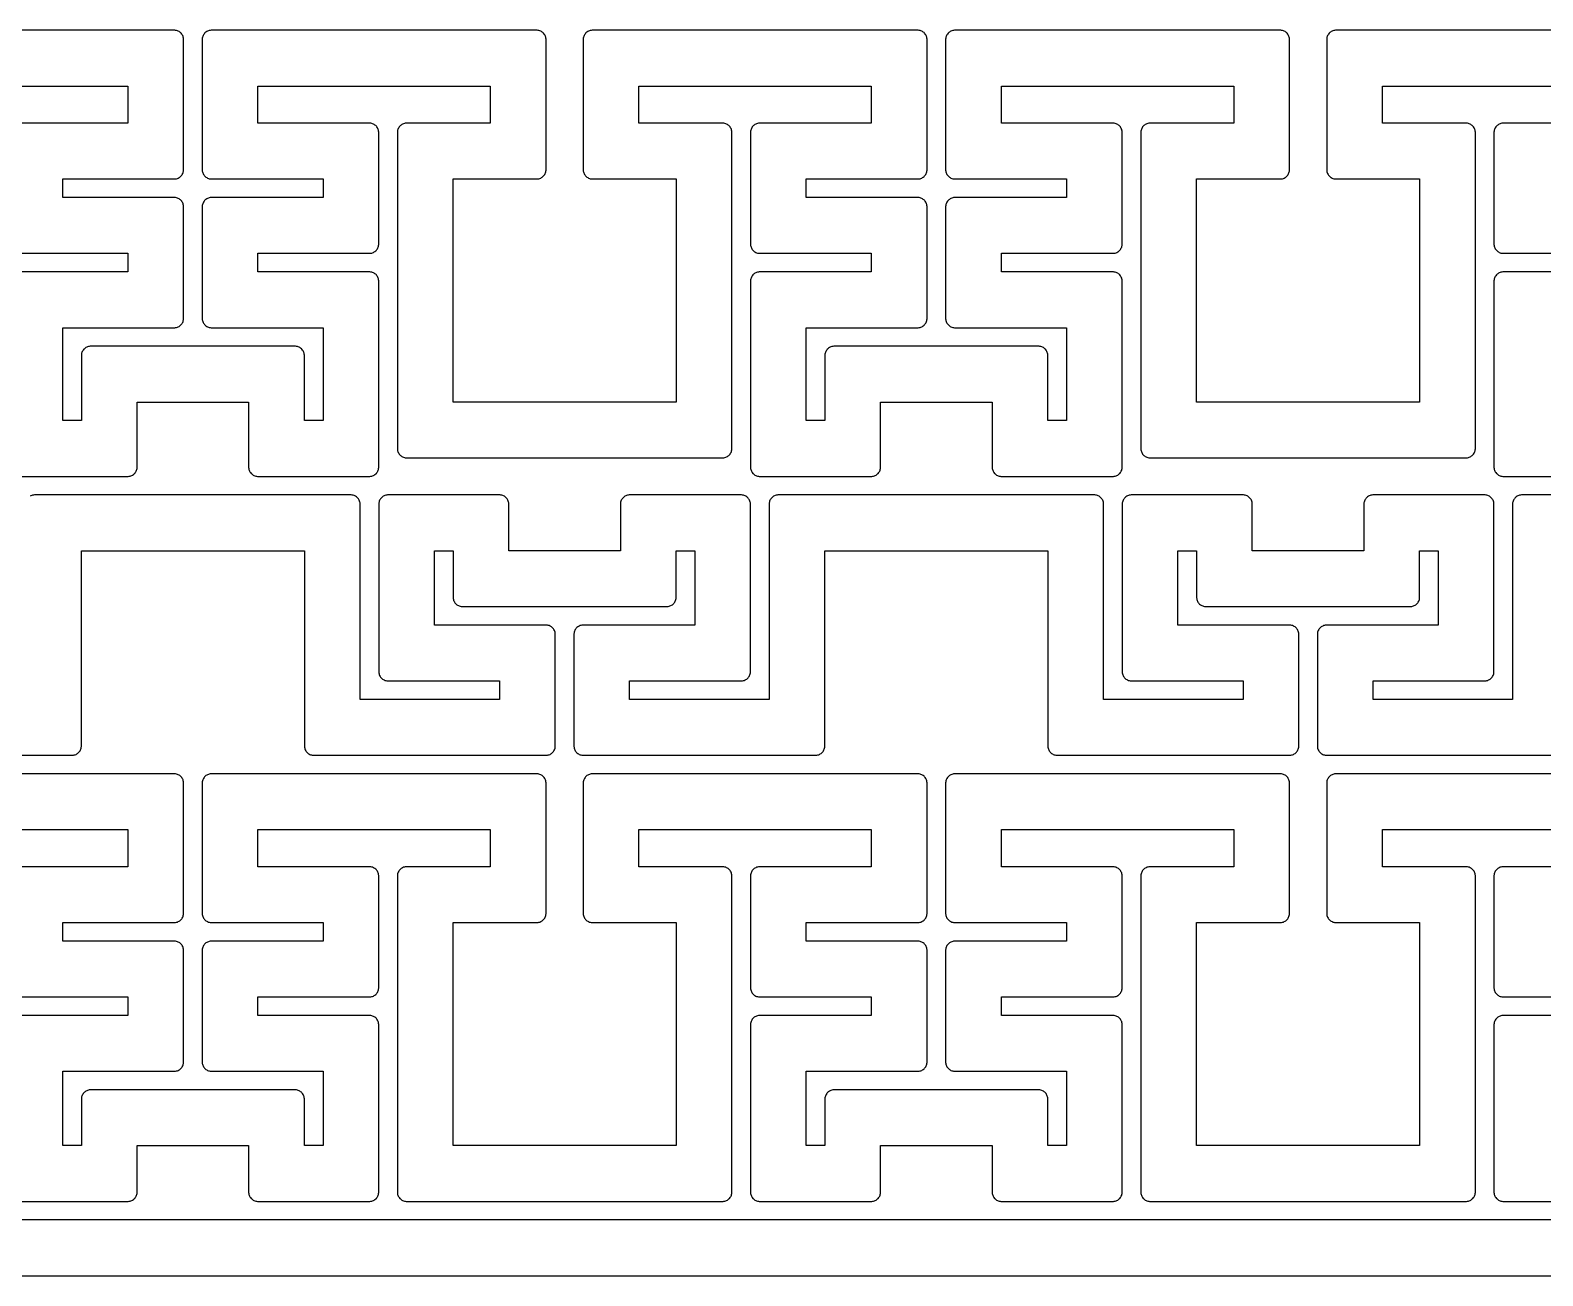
# Model space of a CAD drawing. Extents: x -162 to 163, y -63 to 63.
# Drawn here: x 0.2 to 81.6, y -63 to 4 of the extents above; entities that cross this region are included whole.
import ezdxf

# ---------------------------------------------------------------- set-up
doc = ezdxf.new("R2010")
doc.units = 0
doc.layers.add('Al', color=7, linetype='CONTINUOUS')

msp = doc.modelspace()

# ---------------------------------------------------------------- linework, layer by layer
at = {"layer": 'Al'}
for points in [[(88.024, 3.999), (70.475, 3.999), (70.426, 3.994), (70.378, 3.985), (70.331, 3.97), (70.286, 3.951), (70.242, 3.928), (70.202, 3.901), (70.164, 3.87), (70.129, 3.835), (70.098, 3.797), (70.071, 3.757), (70.048, 3.713), (70.029, 3.668), (70.014, 3.621), (70.005, 3.573), (70, 3.524), (70, -3.525), (70.005, -3.574), (70.014, -3.622), (70.029, -3.669), (70.048, -3.714), (70.071, -3.758), (70.098, -3.798), (70.129, -3.836), (70.164, -3.871), (70.202, -3.902), (70.242, -3.929), (70.286, -3.952), (70.331, -3.971), (70.378, -3.986), (70.426, -3.995), (70.475, -4), (75, -4), (75, -16.001), (62.999, -16.001), (62.999, -4), (67.524, -4), (67.573, -3.995), (67.621, -3.986), (67.668, -3.971), (67.713, -3.952), (67.757, -3.929), (67.797, -3.902), (67.835, -3.871), (67.87, -3.836), (67.901, -3.798), (67.928, -3.758), (67.951, -3.714), (67.97, -3.669), (67.985, -3.622), (67.994, -3.574), (67.999, -3.525), (67.999, 3.524), (67.994, 3.573), (67.985, 3.621), (67.97, 3.668), (67.951, 3.713), (67.928, 3.757), (67.901, 3.797), (67.87, 3.835), (67.835, 3.87), (67.797, 3.901), (67.757, 3.928), (67.713, 3.951), (67.668, 3.97), (67.621, 3.985), (67.573, 3.994), (67.524, 3.999), (49.975, 3.999), (49.926, 3.994), (49.878, 3.985), (49.831, 3.97), (49.786, 3.951), (49.742, 3.928), (49.702, 3.901), (49.664, 3.87), (49.629, 3.835), (49.598, 3.797), (49.571, 3.757), (49.548, 3.713), (49.529, 3.668), (49.514, 3.621), (49.505, 3.573), (49.5, 3.524), (49.5, -3.525), (49.505, -3.574), (49.514, -3.622), (49.529, -3.669), (49.548, -3.714), (49.571, -3.758), (49.598, -3.798), (49.629, -3.836), (49.664, -3.871), (49.702, -3.902), (49.742, -3.929), (49.786, -3.952), (49.831, -3.971), (49.878, -3.986), (49.926, -3.995), (49.975, -4), (56, -4), (56, -5.001), (49.975, -5.001), (49.926, -5.006), (49.878, -5.015), (49.831, -5.03), (49.786, -5.049), (49.742, -5.072), (49.702, -5.099), (49.664, -5.13), (49.629, -5.165), (49.598, -5.203), (49.571, -5.243), (49.548, -5.287), (49.529, -5.332), (49.514, -5.379), (49.505, -5.427), (49.5, -5.476), (49.5, -11.525), (49.505, -11.574), (49.514, -11.622), (49.529, -11.669), (49.548, -11.714), (49.571, -11.758), (49.598, -11.798), (49.629, -11.836), (49.664, -11.871), (49.702, -11.902), (49.742, -11.929), (49.786, -11.952), (49.831, -11.971), (49.878, -11.986), (49.926, -11.995), (49.975, -12), (56, -12), (56, -17.001), (54.999, -17.001), (54.999, -13.476), (54.994, -13.427), (54.985, -13.379), (54.97, -13.332), (54.951, -13.287), (54.928, -13.243), (54.901, -13.203), (54.87, -13.165), (54.835, -13.13), (54.797, -13.099), (54.757, -13.072), (54.713, -13.049), (54.668, -13.03), (54.621, -13.015), (54.573, -13.006), (54.524, -13.001), (43.475, -13.001), (43.426, -13.006), (43.378, -13.015), (43.331, -13.03), (43.286, -13.049), (43.242, -13.072), (43.202, -13.099), (43.164, -13.13), (43.129, -13.165), (43.098, -13.203), (43.071, -13.243), (43.048, -13.287), (43.029, -13.332), (43.014, -13.379), (43.005, -13.427), (43, -13.476), (43, -17.001), (41.999, -17.001), (41.999, -12), (48.024, -12), (48.073, -11.995), (48.121, -11.986), (48.168, -11.971), (48.213, -11.952), (48.257, -11.929), (48.297, -11.902), (48.335, -11.871), (48.37, -11.836), (48.401, -11.798), (48.428, -11.758), (48.451, -11.714), (48.47, -11.669), (48.485, -11.622), (48.494, -11.574), (48.499, -11.525), (48.499, -5.476), (48.494, -5.427), (48.485, -5.379), (48.47, -5.332), (48.451, -5.287), (48.428, -5.243), (48.401, -5.203), (48.37, -5.165), (48.335, -5.13), (48.297, -5.099), (48.257, -5.072), (48.213, -5.049), (48.168, -5.03), (48.121, -5.015), (48.073, -5.006), (48.024, -5.001), (41.999, -5.001), (41.999, -4), (48.024, -4), (48.073, -3.995), (48.121, -3.986), (48.168, -3.971), (48.213, -3.952), (48.257, -3.929), (48.297, -3.902), (48.335, -3.871), (48.37, -3.836), (48.401, -3.798), (48.428, -3.758), (48.451, -3.714), (48.47, -3.669), (48.485, -3.622), (48.494, -3.574), (48.499, -3.525), (48.499, 3.524), (48.494, 3.573), (48.485, 3.621), (48.47, 3.668), (48.451, 3.713), (48.428, 3.757), (48.401, 3.797), (48.37, 3.835), (48.335, 3.87), (48.297, 3.901), (48.257, 3.928), (48.213, 3.951), (48.168, 3.97), (48.121, 3.985), (48.073, 3.994), (48.024, 3.999), (30.475, 3.999), (30.426, 3.994), (30.378, 3.985), (30.331, 3.97), (30.286, 3.951), (30.242, 3.928), (30.202, 3.901), (30.164, 3.87), (30.129, 3.835), (30.098, 3.797), (30.071, 3.757), (30.048, 3.713), (30.029, 3.668), (30.014, 3.621), (30.005, 3.573), (30, 3.524), (30, -3.525), (30.005, -3.574), (30.014, -3.622), (30.029, -3.669), (30.048, -3.714), (30.071, -3.758), (30.098, -3.798), (30.129, -3.836), (30.164, -3.871), (30.202, -3.902), (30.242, -3.929), (30.286, -3.952), (30.331, -3.971), (30.378, -3.986), (30.426, -3.995), (30.475, -4), (35, -4), (35, -16.001), (22.999, -16.001), (22.999, -4), (27.524, -4), (27.573, -3.995), (27.621, -3.986), (27.668, -3.971), (27.713, -3.952), (27.757, -3.929), (27.797, -3.902), (27.835, -3.871), (27.87, -3.836), (27.901, -3.798), (27.928, -3.758), (27.951, -3.714), (27.97, -3.669), (27.985, -3.622), (27.994, -3.574), (27.999, -3.525), (27.999, 3.524), (27.994, 3.573), (27.985, 3.621), (27.97, 3.668), (27.951, 3.713), (27.928, 3.757), (27.901, 3.797), (27.87, 3.835), (27.835, 3.87), (27.797, 3.901), (27.757, 3.928), (27.713, 3.951), (27.668, 3.97), (27.621, 3.985), (27.573, 3.994), (27.524, 3.999), (9.975, 3.999), (9.926, 3.994), (9.878, 3.985), (9.831, 3.97), (9.786, 3.951), (9.742, 3.928), (9.702, 3.901), (9.664, 3.87), (9.629, 3.835), (9.598, 3.797), (9.571, 3.757), (9.548, 3.713), (9.529, 3.668), (9.514, 3.621), (9.505, 3.573), (9.5, 3.524), (9.5, -3.525), (9.505, -3.574), (9.514, -3.622), (9.529, -3.669), (9.548, -3.714), (9.571, -3.758), (9.598, -3.798), (9.629, -3.836), (9.664, -3.871), (9.702, -3.902), (9.742, -3.929), (9.786, -3.952), (9.831, -3.971), (9.878, -3.986), (9.926, -3.995), (9.975, -4), (16, -4), (16, -5.001), (9.975, -5.001), (9.926, -5.006), (9.878, -5.015), (9.831, -5.03), (9.786, -5.049), (9.742, -5.072), (9.702, -5.099), (9.664, -5.13), (9.629, -5.165), (9.598, -5.203), (9.571, -5.243), (9.548, -5.287), (9.529, -5.332), (9.514, -5.379), (9.505, -5.427), (9.5, -5.476), (9.5, -11.525), (9.505, -11.574), (9.514, -11.622), (9.529, -11.669), (9.548, -11.714), (9.571, -11.758), (9.598, -11.798), (9.629, -11.836), (9.664, -11.871), (9.702, -11.902), (9.742, -11.929), (9.786, -11.952), (9.831, -11.971), (9.878, -11.986), (9.926, -11.995), (9.975, -12), (16, -12), (16, -17.001), (14.999, -17.001), (14.999, -13.476), (14.994, -13.427), (14.985, -13.379), (14.97, -13.332), (14.951, -13.287), (14.928, -13.243), (14.901, -13.203), (14.87, -13.165), (14.835, -13.13), (14.797, -13.099), (14.757, -13.072), (14.713, -13.049), (14.668, -13.03), (14.621, -13.015), (14.573, -13.006), (14.524, -13.001), (3.475, -13.001), (3.426, -13.006), (3.378, -13.015), (3.331, -13.03), (3.286, -13.049), (3.242, -13.072), (3.202, -13.099), (3.164, -13.13), (3.129, -13.165), (3.098, -13.203), (3.071, -13.243), (3.048, -13.287), (3.029, -13.332), (3.014, -13.379), (3.005, -13.427), (3, -13.476), (3, -17.001), (1.999, -17.001), (1.999, -12), (8.024, -12), (8.073, -11.995), (8.121, -11.986), (8.168, -11.971), (8.213, -11.952), (8.257, -11.929), (8.297, -11.902), (8.335, -11.871), (8.37, -11.836), (8.401, -11.798), (8.428, -11.758), (8.451, -11.714), (8.47, -11.669), (8.485, -11.622), (8.494, -11.574), (8.499, -11.525), (8.499, -5.476), (8.494, -5.427), (8.485, -5.379), (8.47, -5.332), (8.451, -5.287), (8.428, -5.243), (8.401, -5.203), (8.37, -5.165), (8.335, -5.13), (8.297, -5.099), (8.257, -5.072), (8.213, -5.049), (8.168, -5.03), (8.121, -5.015), (8.073, -5.006), (8.024, -5.001), (1.999, -5.001), (1.999, -4), (8.024, -4), (8.073, -3.995), (8.121, -3.986), (8.168, -3.971), (8.213, -3.952), (8.257, -3.929), (8.297, -3.902), (8.335, -3.871), (8.37, -3.836), (8.401, -3.798), (8.428, -3.758), (8.451, -3.714), (8.47, -3.669), (8.485, -3.622), (8.494, -3.574), (8.499, -3.525), (8.499, 3.524), (8.494, 3.573), (8.485, 3.621), (8.47, 3.668), (8.451, 3.713), (8.428, 3.757), (8.401, 3.797), (8.37, 3.835), (8.335, 3.87), (8.297, 3.901), (8.257, 3.928), (8.213, 3.951), (8.168, 3.97), (8.121, 3.985), (8.073, 3.994), (8.024, 3.999), (-9.525, 3.999)], [(-7.001, 1), (5.5, 1), (5.5, -1.001), (-0.525, -1.001)], [(-0.525, -20), (5.524, -20), (5.573, -19.995), (5.621, -19.986), (5.668, -19.971), (5.713, -19.952), (5.757, -19.929), (5.797, -19.902), (5.835, -19.871), (5.87, -19.836), (5.901, -19.798), (5.928, -19.758), (5.951, -19.714), (5.97, -19.669), (5.985, -19.622), (5.994, -19.574), (5.999, -19.525), (5.999, -16), (12, -16), (12, -19.525), (12.005, -19.574), (12.014, -19.622), (12.029, -19.669), (12.048, -19.714), (12.071, -19.758), (12.098, -19.798), (12.129, -19.836), (12.164, -19.871), (12.202, -19.902), (12.242, -19.929), (12.286, -19.952), (12.331, -19.971), (12.378, -19.986), (12.426, -19.995), (12.475, -20), (18.524, -20), (18.573, -19.995), (18.621, -19.986), (18.668, -19.971), (18.713, -19.952), (18.757, -19.929), (18.797, -19.902), (18.835, -19.871), (18.87, -19.836), (18.901, -19.798), (18.928, -19.758), (18.951, -19.714), (18.97, -19.669), (18.985, -19.622), (18.994, -19.574), (18.999, -19.525), (18.999, -9.476), (18.994, -9.427), (18.985, -9.379), (18.97, -9.332), (18.951, -9.287), (18.928, -9.243), (18.901, -9.203), (18.87, -9.165), (18.835, -9.13), (18.797, -9.099), (18.757, -9.072), (18.713, -9.049), (18.668, -9.03), (18.621, -9.015), (18.573, -9.006), (18.524, -9.001), (12.499, -9.001), (12.499, -8), (18.524, -8), (18.573, -7.995), (18.621, -7.986), (18.668, -7.971), (18.713, -7.952), (18.757, -7.929), (18.797, -7.902), (18.835, -7.871), (18.87, -7.836), (18.901, -7.798), (18.928, -7.758), (18.951, -7.714), (18.97, -7.669), (18.985, -7.622), (18.994, -7.574), (18.999, -7.525), (18.999, -1.476), (18.994, -1.427), (18.985, -1.379), (18.97, -1.332), (18.951, -1.287), (18.928, -1.243), (18.901, -1.203), (18.87, -1.165), (18.835, -1.13), (18.797, -1.099), (18.757, -1.072), (18.713, -1.049), (18.668, -1.03), (18.621, -1.015), (18.573, -1.006), (18.524, -1.001), (12.499, -1.001), (12.499, 1), (25, 1), (25, -1.001), (20.475, -1.001), (20.426, -1.006), (20.378, -1.015), (20.331, -1.03), (20.286, -1.049), (20.242, -1.072), (20.202, -1.099), (20.164, -1.13), (20.129, -1.165), (20.098, -1.203), (20.071, -1.243), (20.048, -1.287), (20.029, -1.332), (20.014, -1.379), (20.005, -1.427), (20, -1.476), (20, -18.525), (20.005, -18.574), (20.014, -18.622), (20.029, -18.669), (20.048, -18.714), (20.071, -18.758), (20.098, -18.798), (20.129, -18.836), (20.164, -18.871), (20.202, -18.902), (20.242, -18.929), (20.286, -18.952), (20.331, -18.971), (20.378, -18.986), (20.426, -18.995), (20.475, -19), (37.524, -19), (37.573, -18.995), (37.621, -18.986), (37.668, -18.971), (37.713, -18.952), (37.757, -18.929), (37.797, -18.902), (37.835, -18.871), (37.87, -18.836), (37.901, -18.798), (37.928, -18.758), (37.951, -18.714), (37.97, -18.669), (37.985, -18.622), (37.994, -18.574), (37.999, -18.525), (37.999, -1.476), (37.994, -1.427), (37.985, -1.379), (37.97, -1.332), (37.951, -1.287), (37.928, -1.243), (37.901, -1.203), (37.87, -1.165), (37.835, -1.13), (37.797, -1.099), (37.757, -1.072), (37.713, -1.049), (37.668, -1.03), (37.621, -1.015), (37.573, -1.006), (37.524, -1.001), (32.999, -1.001), (32.999, 1), (45.5, 1), (45.5, -1.001), (39.475, -1.001), (39.426, -1.006), (39.378, -1.015), (39.331, -1.03), (39.286, -1.049), (39.242, -1.072), (39.202, -1.099), (39.164, -1.13), (39.129, -1.165), (39.098, -1.203), (39.071, -1.243), (39.048, -1.287), (39.029, -1.332), (39.014, -1.379), (39.005, -1.427), (39, -1.476), (39, -7.525), (39.005, -7.574), (39.014, -7.622), (39.029, -7.669), (39.048, -7.714), (39.071, -7.758), (39.098, -7.798), (39.129, -7.836), (39.164, -7.871), (39.202, -7.902), (39.242, -7.929), (39.286, -7.952), (39.331, -7.971), (39.378, -7.986), (39.426, -7.995), (39.475, -8), (45.5, -8), (45.5, -9.001), (39.475, -9.001), (39.426, -9.006), (39.378, -9.015), (39.331, -9.03), (39.286, -9.049), (39.242, -9.072), (39.202, -9.099), (39.164, -9.13), (39.129, -9.165), (39.098, -9.203), (39.071, -9.243), (39.048, -9.287), (39.029, -9.332), (39.014, -9.379), (39.005, -9.427), (39, -9.476), (39, -19.525), (39.005, -19.574), (39.014, -19.622), (39.029, -19.669), (39.048, -19.714), (39.071, -19.758), (39.098, -19.798), (39.129, -19.836), (39.164, -19.871), (39.202, -19.902), (39.242, -19.929), (39.286, -19.952), (39.331, -19.971), (39.378, -19.986), (39.426, -19.995), (39.475, -20), (45.524, -20), (45.573, -19.995), (45.621, -19.986), (45.668, -19.971), (45.713, -19.952), (45.757, -19.929), (45.797, -19.902), (45.835, -19.871), (45.87, -19.836), (45.901, -19.798), (45.928, -19.758), (45.951, -19.714), (45.97, -19.669), (45.985, -19.622), (45.994, -19.574), (45.999, -19.525), (45.999, -16), (52, -16), (52, -19.525), (52.005, -19.574), (52.014, -19.622), (52.029, -19.669), (52.048, -19.714), (52.071, -19.758), (52.098, -19.798), (52.129, -19.836), (52.164, -19.871), (52.202, -19.902), (52.242, -19.929), (52.286, -19.952), (52.331, -19.971), (52.378, -19.986), (52.426, -19.995), (52.475, -20), (58.524, -20), (58.573, -19.995), (58.621, -19.986), (58.668, -19.971), (58.713, -19.952), (58.757, -19.929), (58.797, -19.902), (58.835, -19.871), (58.87, -19.836), (58.901, -19.798), (58.928, -19.758), (58.951, -19.714), (58.97, -19.669), (58.985, -19.622), (58.994, -19.574), (58.999, -19.525), (58.999, -9.476), (58.994, -9.427), (58.985, -9.379), (58.97, -9.332), (58.951, -9.287), (58.928, -9.243), (58.901, -9.203), (58.87, -9.165), (58.835, -9.13), (58.797, -9.099), (58.757, -9.072), (58.713, -9.049), (58.668, -9.03), (58.621, -9.015), (58.573, -9.006), (58.524, -9.001), (52.499, -9.001), (52.499, -8), (58.524, -8), (58.573, -7.995), (58.621, -7.986), (58.668, -7.971), (58.713, -7.952), (58.757, -7.929), (58.797, -7.902), (58.835, -7.871), (58.87, -7.836), (58.901, -7.798), (58.928, -7.758), (58.951, -7.714), (58.97, -7.669), (58.985, -7.622), (58.994, -7.574), (58.999, -7.525), (58.999, -1.476), (58.994, -1.427), (58.985, -1.379), (58.97, -1.332), (58.951, -1.287), (58.928, -1.243), (58.901, -1.203), (58.87, -1.165), (58.835, -1.13), (58.797, -1.099), (58.757, -1.072), (58.713, -1.049), (58.668, -1.03), (58.621, -1.015), (58.573, -1.006), (58.524, -1.001), (52.499, -1.001), (52.499, 1), (65, 1), (65, -1.001), (60.475, -1.001), (60.426, -1.006), (60.378, -1.015), (60.331, -1.03), (60.286, -1.049), (60.242, -1.072), (60.202, -1.099), (60.164, -1.13), (60.129, -1.165), (60.098, -1.203), (60.071, -1.243), (60.048, -1.287), (60.029, -1.332), (60.014, -1.379), (60.005, -1.427), (60, -1.476), (60, -18.525), (60.005, -18.574), (60.014, -18.622), (60.029, -18.669), (60.048, -18.714), (60.071, -18.758), (60.098, -18.798), (60.129, -18.836), (60.164, -18.871), (60.202, -18.902), (60.242, -18.929), (60.286, -18.952), (60.331, -18.971), (60.378, -18.986), (60.426, -18.995), (60.475, -19), (77.524, -19), (77.573, -18.995), (77.621, -18.986), (77.668, -18.971), (77.713, -18.952), (77.757, -18.929), (77.797, -18.902), (77.835, -18.871), (77.87, -18.836), (77.901, -18.798), (77.928, -18.758), (77.951, -18.714), (77.97, -18.669), (77.985, -18.622), (77.994, -18.574), (77.999, -18.525), (77.999, -1.476), (77.994, -1.427), (77.985, -1.379), (77.97, -1.332), (77.951, -1.287), (77.928, -1.243), (77.901, -1.203), (77.87, -1.165), (77.835, -1.13), (77.797, -1.099), (77.757, -1.072), (77.713, -1.049), (77.668, -1.03), (77.621, -1.015), (77.573, -1.006), (77.524, -1.001), (72.999, -1.001), (72.999, 1), (85.5, 1)], [(85.5, -1.001), (79.475, -1.001), (79.426, -1.006), (79.378, -1.015), (79.331, -1.03), (79.286, -1.049), (79.242, -1.072), (79.202, -1.099), (79.164, -1.13), (79.129, -1.165), (79.098, -1.203), (79.071, -1.243), (79.048, -1.287), (79.029, -1.332), (79.014, -1.379), (79.005, -1.427), (79, -1.476), (79, -7.525), (79.005, -7.574), (79.014, -7.622), (79.029, -7.669), (79.048, -7.714), (79.071, -7.758), (79.098, -7.798), (79.129, -7.836), (79.164, -7.871), (79.202, -7.902), (79.242, -7.929), (79.286, -7.952), (79.331, -7.971), (79.378, -7.986), (79.426, -7.995), (79.475, -8), (85.5, -8)], [(-0.525, -8), (5.5, -8), (5.5, -9.001), (-0.525, -9.001)], [(85.5, -9.001), (79.475, -9.001), (79.426, -9.006), (79.378, -9.015), (79.331, -9.03), (79.286, -9.049), (79.242, -9.072), (79.202, -9.099), (79.164, -9.13), (79.129, -9.165), (79.098, -9.203), (79.071, -9.243), (79.048, -9.287), (79.029, -9.332), (79.014, -9.379), (79.005, -9.427), (79, -9.476), (79, -19.525), (79.005, -19.574), (79.014, -19.622), (79.029, -19.669), (79.048, -19.714), (79.071, -19.758), (79.098, -19.798), (79.129, -19.836), (79.164, -19.871), (79.202, -19.902), (79.242, -19.929), (79.286, -19.952), (79.331, -19.971), (79.378, -19.986), (79.426, -19.995), (79.475, -20), (85.524, -20)], [(97.524, -21.001), (80.475, -21.001), (80.426, -21.006), (80.378, -21.015), (80.331, -21.03), (80.286, -21.049), (80.242, -21.072), (80.202, -21.099), (80.164, -21.13), (80.129, -21.165), (80.098, -21.203), (80.071, -21.243), (80.048, -21.287), (80.029, -21.332), (80.014, -21.379), (80.005, -21.427), (80, -21.476), (80, -32.001), (72.499, -32.001), (72.499, -31), (78.524, -31), (78.573, -30.995), (78.621, -30.986), (78.668, -30.971), (78.713, -30.952), (78.757, -30.929), (78.797, -30.902), (78.835, -30.871), (78.87, -30.836), (78.901, -30.798), (78.928, -30.758), (78.951, -30.714), (78.97, -30.669), (78.985, -30.622), (78.994, -30.574), (78.999, -30.525), (78.999, -21.476), (78.994, -21.427), (78.985, -21.379), (78.97, -21.332), (78.951, -21.287), (78.928, -21.243), (78.901, -21.203), (78.87, -21.165), (78.835, -21.13), (78.797, -21.099), (78.757, -21.072), (78.713, -21.049), (78.668, -21.03), (78.621, -21.015), (78.573, -21.006), (78.524, -21.001), (72.475, -21.001), (72.426, -21.006), (72.378, -21.015), (72.331, -21.03), (72.286, -21.049), (72.242, -21.072), (72.202, -21.099), (72.164, -21.13), (72.129, -21.165), (72.098, -21.203), (72.071, -21.243), (72.048, -21.287), (72.029, -21.332), (72.014, -21.379), (72.005, -21.427), (72, -21.476), (72, -24.001), (65.999, -24.001), (65.999, -21.476), (65.994, -21.427), (65.985, -21.379), (65.97, -21.332), (65.951, -21.287), (65.928, -21.243), (65.901, -21.203), (65.87, -21.165), (65.835, -21.13), (65.797, -21.099), (65.757, -21.072), (65.713, -21.049), (65.668, -21.03), (65.621, -21.015), (65.573, -21.006), (65.524, -21.001), (59.475, -21.001), (59.426, -21.006), (59.378, -21.015), (59.331, -21.03), (59.286, -21.049), (59.242, -21.072), (59.202, -21.099), (59.164, -21.13), (59.129, -21.165), (59.098, -21.203), (59.071, -21.243), (59.048, -21.287), (59.029, -21.332), (59.014, -21.379), (59.005, -21.427), (59, -21.476), (59, -30.525), (59.005, -30.574), (59.014, -30.622), (59.029, -30.669), (59.048, -30.714), (59.071, -30.758), (59.098, -30.798), (59.129, -30.836), (59.164, -30.871), (59.202, -30.902), (59.242, -30.929), (59.286, -30.952), (59.331, -30.971), (59.378, -30.986), (59.426, -30.995), (59.475, -31), (65.5, -31), (65.5, -32.001), (57.999, -32.001), (57.999, -21.476), (57.994, -21.427), (57.985, -21.379), (57.97, -21.332), (57.951, -21.287), (57.928, -21.243), (57.901, -21.203), (57.87, -21.165), (57.835, -21.13), (57.797, -21.099), (57.757, -21.072), (57.713, -21.049), (57.668, -21.03), (57.621, -21.015), (57.573, -21.006), (57.524, -21.001), (40.475, -21.001), (40.426, -21.006), (40.378, -21.015), (40.331, -21.03), (40.286, -21.049), (40.242, -21.072), (40.202, -21.099), (40.164, -21.13), (40.129, -21.165), (40.098, -21.203), (40.071, -21.243), (40.048, -21.287), (40.029, -21.332), (40.014, -21.379), (40.005, -21.427), (40, -21.476), (40, -32.001), (32.499, -32.001), (32.499, -31), (38.524, -31), (38.573, -30.995), (38.621, -30.986), (38.668, -30.971), (38.713, -30.952), (38.757, -30.929), (38.797, -30.902), (38.835, -30.871), (38.87, -30.836), (38.901, -30.798), (38.928, -30.758), (38.951, -30.714), (38.97, -30.669), (38.985, -30.622), (38.994, -30.574), (38.999, -30.525), (38.999, -21.476), (38.994, -21.427), (38.985, -21.379), (38.97, -21.332), (38.951, -21.287), (38.928, -21.243), (38.901, -21.203), (38.87, -21.165), (38.835, -21.13), (38.797, -21.099), (38.757, -21.072), (38.713, -21.049), (38.668, -21.03), (38.621, -21.015), (38.573, -21.006), (38.524, -21.001), (32.475, -21.001), (32.426, -21.006), (32.378, -21.015), (32.331, -21.03), (32.286, -21.049), (32.242, -21.072), (32.202, -21.099), (32.164, -21.13), (32.129, -21.165), (32.098, -21.203), (32.071, -21.243), (32.048, -21.287), (32.029, -21.332), (32.014, -21.379), (32.005, -21.427), (32, -21.476), (32, -24.001), (25.999, -24.001), (25.999, -21.476), (25.994, -21.427), (25.985, -21.379), (25.97, -21.332), (25.951, -21.287), (25.928, -21.243), (25.901, -21.203), (25.87, -21.165), (25.835, -21.13), (25.797, -21.099), (25.757, -21.072), (25.713, -21.049), (25.668, -21.03), (25.621, -21.015), (25.573, -21.006), (25.524, -21.001), (19.475, -21.001), (19.426, -21.006), (19.378, -21.015), (19.331, -21.03), (19.286, -21.049), (19.242, -21.072), (19.202, -21.099), (19.164, -21.13), (19.129, -21.165), (19.098, -21.203), (19.071, -21.243), (19.048, -21.287), (19.029, -21.332), (19.014, -21.379), (19.005, -21.427), (19, -21.476), (19, -30.525), (19.005, -30.574), (19.014, -30.622), (19.029, -30.669), (19.048, -30.714), (19.071, -30.758), (19.098, -30.798), (19.129, -30.836), (19.164, -30.871), (19.202, -30.902), (19.242, -30.929), (19.286, -30.952), (19.331, -30.971), (19.378, -30.986), (19.426, -30.995), (19.475, -31), (25.5, -31), (25.5, -32.001), (17.999, -32.001), (17.999, -21.476), (17.994, -21.427), (17.985, -21.379), (17.97, -21.332), (17.951, -21.287), (17.928, -21.243), (17.901, -21.203), (17.87, -21.165), (17.835, -21.13), (17.797, -21.099), (17.757, -21.072), (17.713, -21.049), (17.668, -21.03), (17.621, -21.015), (17.573, -21.006), (17.524, -21.001), (0.475, -21.001), (0.426, -21.006), (0.378, -21.015), (0.331, -21.03), (0.286, -21.049), (0.242, -21.072)], [(-10.025, -35), (2.524, -35), (2.573, -34.995), (2.621, -34.986), (2.668, -34.971), (2.713, -34.952), (2.757, -34.929), (2.797, -34.902), (2.835, -34.871), (2.87, -34.836), (2.901, -34.798), (2.928, -34.758), (2.951, -34.714), (2.97, -34.669), (2.985, -34.622), (2.994, -34.574), (2.999, -34.525), (2.999, -24), (15, -24), (15, -34.525), (15.005, -34.574), (15.014, -34.622), (15.029, -34.669), (15.048, -34.714), (15.071, -34.758), (15.098, -34.798), (15.129, -34.836), (15.164, -34.871), (15.202, -34.902), (15.242, -34.929), (15.286, -34.952), (15.331, -34.971), (15.378, -34.986), (15.426, -34.995), (15.475, -35), (28.024, -35), (28.073, -34.995), (28.121, -34.986), (28.168, -34.971), (28.213, -34.952), (28.257, -34.929), (28.297, -34.902), (28.335, -34.871), (28.37, -34.836), (28.401, -34.798), (28.428, -34.758), (28.451, -34.714), (28.47, -34.669), (28.485, -34.622), (28.494, -34.574), (28.499, -34.525), (28.499, -28.476), (28.494, -28.427), (28.485, -28.379), (28.47, -28.332), (28.451, -28.287), (28.428, -28.243), (28.401, -28.203), (28.37, -28.165), (28.335, -28.13), (28.297, -28.099), (28.257, -28.072), (28.213, -28.049), (28.168, -28.03), (28.121, -28.015), (28.073, -28.006), (28.024, -28.001), (21.999, -28.001), (21.999, -24), (23, -24), (23, -26.525), (23.005, -26.574), (23.014, -26.622), (23.029, -26.669), (23.048, -26.714), (23.071, -26.758), (23.098, -26.798), (23.129, -26.836), (23.164, -26.871), (23.202, -26.902), (23.242, -26.929), (23.286, -26.952), (23.331, -26.971), (23.378, -26.986), (23.426, -26.995), (23.475, -27), (34.524, -27), (34.573, -26.995), (34.621, -26.986), (34.668, -26.971), (34.713, -26.952), (34.757, -26.929), (34.797, -26.902), (34.835, -26.871), (34.87, -26.836), (34.901, -26.798), (34.928, -26.758), (34.951, -26.714), (34.97, -26.669), (34.985, -26.622), (34.994, -26.574), (34.999, -26.525), (34.999, -24), (36, -24), (36, -28.001), (29.975, -28.001), (29.926, -28.006), (29.878, -28.015), (29.831, -28.03), (29.786, -28.049), (29.742, -28.072), (29.702, -28.099), (29.664, -28.13), (29.629, -28.165), (29.598, -28.203), (29.571, -28.243), (29.548, -28.287), (29.529, -28.332), (29.514, -28.379), (29.505, -28.427), (29.5, -28.476), (29.5, -34.525), (29.505, -34.574), (29.514, -34.622), (29.529, -34.669), (29.548, -34.714), (29.571, -34.758), (29.598, -34.798), (29.629, -34.836), (29.664, -34.871), (29.702, -34.902), (29.742, -34.929), (29.786, -34.952), (29.831, -34.971), (29.878, -34.986), (29.926, -34.995), (29.975, -35), (42.524, -35), (42.573, -34.995), (42.621, -34.986), (42.668, -34.971), (42.713, -34.952), (42.757, -34.929), (42.797, -34.902), (42.835, -34.871), (42.87, -34.836), (42.901, -34.798), (42.928, -34.758), (42.951, -34.714), (42.97, -34.669), (42.985, -34.622), (42.994, -34.574), (42.999, -34.525), (42.999, -24), (55, -24), (55, -34.525), (55.005, -34.574), (55.014, -34.622), (55.029, -34.669), (55.048, -34.714), (55.071, -34.758), (55.098, -34.798), (55.129, -34.836), (55.164, -34.871), (55.202, -34.902), (55.242, -34.929), (55.286, -34.952), (55.331, -34.971), (55.378, -34.986), (55.426, -34.995), (55.475, -35), (68.024, -35), (68.073, -34.995), (68.121, -34.986), (68.168, -34.971), (68.213, -34.952), (68.257, -34.929), (68.297, -34.902), (68.335, -34.871), (68.37, -34.836), (68.401, -34.798), (68.428, -34.758), (68.451, -34.714), (68.47, -34.669), (68.485, -34.622), (68.494, -34.574), (68.499, -34.525), (68.499, -28.476), (68.494, -28.427), (68.485, -28.379), (68.47, -28.332), (68.451, -28.287), (68.428, -28.243), (68.401, -28.203), (68.37, -28.165), (68.335, -28.13), (68.297, -28.099), (68.257, -28.072), (68.213, -28.049), (68.168, -28.03), (68.121, -28.015), (68.073, -28.006), (68.024, -28.001), (61.999, -28.001), (61.999, -24), (63, -24), (63, -26.525), (63.005, -26.574), (63.014, -26.622), (63.029, -26.669), (63.048, -26.714), (63.071, -26.758), (63.098, -26.798), (63.129, -26.836), (63.164, -26.871), (63.202, -26.902), (63.242, -26.929), (63.286, -26.952), (63.331, -26.971), (63.378, -26.986), (63.426, -26.995), (63.475, -27), (74.524, -27), (74.573, -26.995), (74.621, -26.986), (74.668, -26.971), (74.713, -26.952), (74.757, -26.929), (74.797, -26.902), (74.835, -26.871), (74.87, -26.836), (74.901, -26.798), (74.928, -26.758), (74.951, -26.714), (74.97, -26.669), (74.985, -26.622), (74.994, -26.574), (74.999, -26.525), (74.999, -24), (76, -24), (76, -28.001), (69.975, -28.001), (69.926, -28.006), (69.878, -28.015), (69.831, -28.03), (69.786, -28.049), (69.742, -28.072), (69.702, -28.099), (69.664, -28.13), (69.629, -28.165), (69.598, -28.203), (69.571, -28.243), (69.548, -28.287), (69.529, -28.332), (69.514, -28.379), (69.505, -28.427), (69.5, -28.476), (69.5, -34.525), (69.505, -34.574), (69.514, -34.622), (69.529, -34.669), (69.548, -34.714), (69.571, -34.758), (69.598, -34.798), (69.629, -34.836), (69.664, -34.871), (69.702, -34.902), (69.742, -34.929), (69.786, -34.952), (69.831, -34.971), (69.878, -34.986), (69.926, -34.995), (69.975, -35), (82.524, -35)], [(88.024, -36.001), (70.475, -36.001), (70.426, -36.006), (70.378, -36.015), (70.331, -36.03), (70.286, -36.049), (70.242, -36.072), (70.202, -36.099), (70.164, -36.13), (70.129, -36.165), (70.098, -36.203), (70.071, -36.243), (70.048, -36.287), (70.029, -36.332), (70.014, -36.379), (70.005, -36.427), (70, -36.476), (70, -43.525), (70.005, -43.574), (70.014, -43.622), (70.029, -43.669), (70.048, -43.714), (70.071, -43.758), (70.098, -43.798), (70.129, -43.836), (70.164, -43.871), (70.202, -43.902), (70.242, -43.929), (70.286, -43.952), (70.331, -43.971), (70.378, -43.986), (70.426, -43.995), (70.475, -44), (75, -44), (75, -56.001), (62.999, -56.001), (62.999, -44), (67.524, -44), (67.573, -43.995), (67.621, -43.986), (67.668, -43.971), (67.713, -43.952), (67.757, -43.929), (67.797, -43.902), (67.835, -43.871), (67.87, -43.836), (67.901, -43.798), (67.928, -43.758), (67.951, -43.714), (67.97, -43.669), (67.985, -43.622), (67.994, -43.574), (67.999, -43.525), (67.999, -36.476), (67.994, -36.427), (67.985, -36.379), (67.97, -36.332), (67.951, -36.287), (67.928, -36.243), (67.901, -36.203), (67.87, -36.165), (67.835, -36.13), (67.797, -36.099), (67.757, -36.072), (67.713, -36.049), (67.668, -36.03), (67.621, -36.015), (67.573, -36.006), (67.524, -36.001), (49.975, -36.001), (49.926, -36.006), (49.878, -36.015), (49.831, -36.03), (49.786, -36.049), (49.742, -36.072), (49.702, -36.099), (49.664, -36.13), (49.629, -36.165), (49.598, -36.203), (49.571, -36.243), (49.548, -36.287), (49.529, -36.332), (49.514, -36.379), (49.505, -36.427), (49.5, -36.476), (49.5, -43.525), (49.505, -43.574), (49.514, -43.622), (49.529, -43.669), (49.548, -43.714), (49.571, -43.758), (49.598, -43.798), (49.629, -43.836), (49.664, -43.871), (49.702, -43.902), (49.742, -43.929), (49.786, -43.952), (49.831, -43.971), (49.878, -43.986), (49.926, -43.995), (49.975, -44), (56, -44), (56, -45.001), (49.975, -45.001), (49.926, -45.006), (49.878, -45.015), (49.831, -45.03), (49.786, -45.049), (49.742, -45.072), (49.702, -45.099), (49.664, -45.13), (49.629, -45.165), (49.598, -45.203), (49.571, -45.243), (49.548, -45.287), (49.529, -45.332), (49.514, -45.379), (49.505, -45.427), (49.5, -45.476), (49.5, -51.525), (49.505, -51.574), (49.514, -51.622), (49.529, -51.669), (49.548, -51.714), (49.571, -51.758), (49.598, -51.798), (49.629, -51.836), (49.664, -51.871), (49.702, -51.902), (49.742, -51.929), (49.786, -51.952), (49.831, -51.971), (49.878, -51.986), (49.926, -51.995), (49.975, -52), (56, -52), (56, -56.001), (54.999, -56.001), (54.999, -53.476), (54.994, -53.427), (54.985, -53.379), (54.97, -53.332), (54.951, -53.287), (54.928, -53.243), (54.901, -53.203), (54.87, -53.165), (54.835, -53.13), (54.797, -53.099), (54.757, -53.072), (54.713, -53.049), (54.668, -53.03), (54.621, -53.015), (54.573, -53.006), (54.524, -53.001), (43.475, -53.001), (43.426, -53.006), (43.378, -53.015), (43.331, -53.03), (43.286, -53.049), (43.242, -53.072), (43.202, -53.099), (43.164, -53.13), (43.129, -53.165), (43.098, -53.203), (43.071, -53.243), (43.048, -53.287), (43.029, -53.332), (43.014, -53.379), (43.005, -53.427), (43, -53.476), (43, -56.001), (41.999, -56.001), (41.999, -52), (48.024, -52), (48.073, -51.995), (48.121, -51.986), (48.168, -51.971), (48.213, -51.952), (48.257, -51.929), (48.297, -51.902), (48.335, -51.871), (48.37, -51.836), (48.401, -51.798), (48.428, -51.758), (48.451, -51.714), (48.47, -51.669), (48.485, -51.622), (48.494, -51.574), (48.499, -51.525), (48.499, -45.476), (48.494, -45.427), (48.485, -45.379), (48.47, -45.332), (48.451, -45.287), (48.428, -45.243), (48.401, -45.203), (48.37, -45.165), (48.335, -45.13), (48.297, -45.099), (48.257, -45.072), (48.213, -45.049), (48.168, -45.03), (48.121, -45.015), (48.073, -45.006), (48.024, -45.001), (41.999, -45.001), (41.999, -44), (48.024, -44), (48.073, -43.995), (48.121, -43.986), (48.168, -43.971), (48.213, -43.952), (48.257, -43.929), (48.297, -43.902), (48.335, -43.871), (48.37, -43.836), (48.401, -43.798), (48.428, -43.758), (48.451, -43.714), (48.47, -43.669), (48.485, -43.622), (48.494, -43.574), (48.499, -43.525), (48.499, -36.476), (48.494, -36.427), (48.485, -36.379), (48.47, -36.332), (48.451, -36.287), (48.428, -36.243), (48.401, -36.203), (48.37, -36.165), (48.335, -36.13), (48.297, -36.099), (48.257, -36.072), (48.213, -36.049), (48.168, -36.03), (48.121, -36.015), (48.073, -36.006), (48.024, -36.001), (30.475, -36.001), (30.426, -36.006), (30.378, -36.015), (30.331, -36.03), (30.286, -36.049), (30.242, -36.072), (30.202, -36.099), (30.164, -36.13), (30.129, -36.165), (30.098, -36.203), (30.071, -36.243), (30.048, -36.287), (30.029, -36.332), (30.014, -36.379), (30.005, -36.427), (30, -36.476), (30, -43.525), (30.005, -43.574), (30.014, -43.622), (30.029, -43.669), (30.048, -43.714), (30.071, -43.758), (30.098, -43.798), (30.129, -43.836), (30.164, -43.871), (30.202, -43.902), (30.242, -43.929), (30.286, -43.952), (30.331, -43.971), (30.378, -43.986), (30.426, -43.995), (30.475, -44), (35, -44), (35, -56.001), (22.999, -56.001), (22.999, -44), (27.524, -44), (27.573, -43.995), (27.621, -43.986), (27.668, -43.971), (27.713, -43.952), (27.757, -43.929), (27.797, -43.902), (27.835, -43.871), (27.87, -43.836), (27.901, -43.798), (27.928, -43.758), (27.951, -43.714), (27.97, -43.669), (27.985, -43.622), (27.994, -43.574), (27.999, -43.525), (27.999, -36.476), (27.994, -36.427), (27.985, -36.379), (27.97, -36.332), (27.951, -36.287), (27.928, -36.243), (27.901, -36.203), (27.87, -36.165), (27.835, -36.13), (27.797, -36.099), (27.757, -36.072), (27.713, -36.049), (27.668, -36.03), (27.621, -36.015), (27.573, -36.006), (27.524, -36.001), (9.975, -36.001), (9.926, -36.006), (9.878, -36.015), (9.831, -36.03), (9.786, -36.049), (9.742, -36.072), (9.702, -36.099), (9.664, -36.13), (9.629, -36.165), (9.598, -36.203), (9.571, -36.243), (9.548, -36.287), (9.529, -36.332), (9.514, -36.379), (9.505, -36.427), (9.5, -36.476), (9.5, -43.525), (9.505, -43.574), (9.514, -43.622), (9.529, -43.669), (9.548, -43.714), (9.571, -43.758), (9.598, -43.798), (9.629, -43.836), (9.664, -43.871), (9.702, -43.902), (9.742, -43.929), (9.786, -43.952), (9.831, -43.971), (9.878, -43.986), (9.926, -43.995), (9.975, -44), (16, -44), (16, -45.001), (9.975, -45.001), (9.926, -45.006), (9.878, -45.015), (9.831, -45.03), (9.786, -45.049), (9.742, -45.072), (9.702, -45.099), (9.664, -45.13), (9.629, -45.165), (9.598, -45.203), (9.571, -45.243), (9.548, -45.287), (9.529, -45.332), (9.514, -45.379), (9.505, -45.427), (9.5, -45.476), (9.5, -51.525), (9.505, -51.574), (9.514, -51.622), (9.529, -51.669), (9.548, -51.714), (9.571, -51.758), (9.598, -51.798), (9.629, -51.836), (9.664, -51.871), (9.702, -51.902), (9.742, -51.929), (9.786, -51.952), (9.831, -51.971), (9.878, -51.986), (9.926, -51.995), (9.975, -52), (16, -52), (16, -56.001), (14.999, -56.001), (14.999, -53.476), (14.994, -53.427), (14.985, -53.379), (14.97, -53.332), (14.951, -53.287), (14.928, -53.243), (14.901, -53.203), (14.87, -53.165), (14.835, -53.13), (14.797, -53.099), (14.757, -53.072), (14.713, -53.049), (14.668, -53.03), (14.621, -53.015), (14.573, -53.006), (14.524, -53.001), (3.475, -53.001), (3.426, -53.006), (3.378, -53.015), (3.331, -53.03), (3.286, -53.049), (3.242, -53.072), (3.202, -53.099), (3.164, -53.13), (3.129, -53.165), (3.098, -53.203), (3.071, -53.243), (3.048, -53.287), (3.029, -53.332), (3.014, -53.379), (3.005, -53.427), (3, -53.476), (3, -56.001), (1.999, -56.001), (1.999, -52), (8.024, -52), (8.073, -51.995), (8.121, -51.986), (8.168, -51.971), (8.213, -51.952), (8.257, -51.929), (8.297, -51.902), (8.335, -51.871), (8.37, -51.836), (8.401, -51.798), (8.428, -51.758), (8.451, -51.714), (8.47, -51.669), (8.485, -51.622), (8.494, -51.574), (8.499, -51.525), (8.499, -45.476), (8.494, -45.427), (8.485, -45.379), (8.47, -45.332), (8.451, -45.287), (8.428, -45.243), (8.401, -45.203), (8.37, -45.165), (8.335, -45.13), (8.297, -45.099), (8.257, -45.072), (8.213, -45.049), (8.168, -45.03), (8.121, -45.015), (8.073, -45.006), (8.024, -45.001), (1.999, -45.001), (1.999, -44), (8.024, -44), (8.073, -43.995), (8.121, -43.986), (8.168, -43.971), (8.213, -43.952), (8.257, -43.929), (8.297, -43.902), (8.335, -43.871), (8.37, -43.836), (8.401, -43.798), (8.428, -43.758), (8.451, -43.714), (8.47, -43.669), (8.485, -43.622), (8.494, -43.574), (8.499, -43.525), (8.499, -36.476), (8.494, -36.427), (8.485, -36.379), (8.47, -36.332), (8.451, -36.287), (8.428, -36.243), (8.401, -36.203), (8.37, -36.165), (8.335, -36.13), (8.297, -36.099), (8.257, -36.072), (8.213, -36.049), (8.168, -36.03), (8.121, -36.015), (8.073, -36.006), (8.024, -36.001), (-9.525, -36.001)], [(-7.001, -39), (5.5, -39), (5.5, -41.001), (-0.525, -41.001)], [(-0.525, -59), (5.524, -59), (5.573, -58.995), (5.621, -58.986), (5.668, -58.971), (5.713, -58.952), (5.757, -58.929), (5.797, -58.902), (5.835, -58.871), (5.87, -58.836), (5.901, -58.798), (5.928, -58.758), (5.951, -58.714), (5.97, -58.669), (5.985, -58.622), (5.994, -58.574), (5.999, -58.525), (5.999, -56), (12, -56), (12, -58.525), (12.005, -58.574), (12.014, -58.622), (12.029, -58.669), (12.048, -58.714), (12.071, -58.758), (12.098, -58.798), (12.129, -58.836), (12.164, -58.871), (12.202, -58.902), (12.242, -58.929), (12.286, -58.952), (12.331, -58.971), (12.378, -58.986), (12.426, -58.995), (12.475, -59), (18.524, -59), (18.573, -58.995), (18.621, -58.986), (18.668, -58.971), (18.713, -58.952), (18.757, -58.929), (18.797, -58.902), (18.835, -58.871), (18.87, -58.836), (18.901, -58.798), (18.928, -58.758), (18.951, -58.714), (18.97, -58.669), (18.985, -58.622), (18.994, -58.574), (18.999, -58.525), (18.999, -49.476), (18.994, -49.427), (18.985, -49.379), (18.97, -49.332), (18.951, -49.287), (18.928, -49.243), (18.901, -49.203), (18.87, -49.165), (18.835, -49.13), (18.797, -49.099), (18.757, -49.072), (18.713, -49.049), (18.668, -49.03), (18.621, -49.015), (18.573, -49.006), (18.524, -49.001), (12.499, -49.001), (12.499, -48), (18.524, -48), (18.573, -47.995), (18.621, -47.986), (18.668, -47.971), (18.713, -47.952), (18.757, -47.929), (18.797, -47.902), (18.835, -47.871), (18.87, -47.836), (18.901, -47.798), (18.928, -47.758), (18.951, -47.714), (18.97, -47.669), (18.985, -47.622), (18.994, -47.574), (18.999, -47.525), (18.999, -41.476), (18.994, -41.427), (18.985, -41.379), (18.97, -41.332), (18.951, -41.287), (18.928, -41.243), (18.901, -41.203), (18.87, -41.165), (18.835, -41.13), (18.797, -41.099), (18.757, -41.072), (18.713, -41.049), (18.668, -41.03), (18.621, -41.015), (18.573, -41.006), (18.524, -41.001), (12.499, -41.001), (12.499, -39), (25, -39), (25, -41.001), (20.475, -41.001), (20.426, -41.006), (20.378, -41.015), (20.331, -41.03), (20.286, -41.049), (20.242, -41.072), (20.202, -41.099), (20.164, -41.13), (20.129, -41.165), (20.098, -41.203), (20.071, -41.243), (20.048, -41.287), (20.029, -41.332), (20.014, -41.379), (20.005, -41.427), (20, -41.476), (20, -58.525), (20.005, -58.574), (20.014, -58.622), (20.029, -58.669), (20.048, -58.714), (20.071, -58.758), (20.098, -58.798), (20.129, -58.836), (20.164, -58.871), (20.202, -58.902), (20.242, -58.929), (20.286, -58.952), (20.331, -58.971), (20.378, -58.986), (20.426, -58.995), (20.475, -59), (37.524, -59), (37.573, -58.995), (37.621, -58.986), (37.668, -58.971), (37.713, -58.952), (37.757, -58.929), (37.797, -58.902), (37.835, -58.871), (37.87, -58.836), (37.901, -58.798), (37.928, -58.758), (37.951, -58.714), (37.97, -58.669), (37.985, -58.622), (37.994, -58.574), (37.999, -58.525), (37.999, -41.476), (37.994, -41.427), (37.985, -41.379), (37.97, -41.332), (37.951, -41.287), (37.928, -41.243), (37.901, -41.203), (37.87, -41.165), (37.835, -41.13), (37.797, -41.099), (37.757, -41.072), (37.713, -41.049), (37.668, -41.03), (37.621, -41.015), (37.573, -41.006), (37.524, -41.001), (32.999, -41.001), (32.999, -39), (45.5, -39), (45.5, -41.001), (39.475, -41.001), (39.426, -41.006), (39.378, -41.015), (39.331, -41.03), (39.286, -41.049), (39.242, -41.072), (39.202, -41.099), (39.164, -41.13), (39.129, -41.165), (39.098, -41.203), (39.071, -41.243), (39.048, -41.287), (39.029, -41.332), (39.014, -41.379), (39.005, -41.427), (39, -41.476), (39, -47.525), (39.005, -47.574), (39.014, -47.622), (39.029, -47.669), (39.048, -47.714), (39.071, -47.758), (39.098, -47.798), (39.129, -47.836), (39.164, -47.871), (39.202, -47.902), (39.242, -47.929), (39.286, -47.952), (39.331, -47.971), (39.378, -47.986), (39.426, -47.995), (39.475, -48), (45.5, -48), (45.5, -49.001), (39.475, -49.001), (39.426, -49.006), (39.378, -49.015), (39.331, -49.03), (39.286, -49.049), (39.242, -49.072), (39.202, -49.099), (39.164, -49.13), (39.129, -49.165), (39.098, -49.203), (39.071, -49.243), (39.048, -49.287), (39.029, -49.332), (39.014, -49.379), (39.005, -49.427), (39, -49.476), (39, -58.525), (39.005, -58.574), (39.014, -58.622), (39.029, -58.669), (39.048, -58.714), (39.071, -58.758), (39.098, -58.798), (39.129, -58.836), (39.164, -58.871), (39.202, -58.902), (39.242, -58.929), (39.286, -58.952), (39.331, -58.971), (39.378, -58.986), (39.426, -58.995), (39.475, -59), (45.524, -59), (45.573, -58.995), (45.621, -58.986), (45.668, -58.971), (45.713, -58.952), (45.757, -58.929), (45.797, -58.902), (45.835, -58.871), (45.87, -58.836), (45.901, -58.798), (45.928, -58.758), (45.951, -58.714), (45.97, -58.669), (45.985, -58.622), (45.994, -58.574), (45.999, -58.525), (45.999, -56), (52, -56), (52, -58.525), (52.005, -58.574), (52.014, -58.622), (52.029, -58.669), (52.048, -58.714), (52.071, -58.758), (52.098, -58.798), (52.129, -58.836), (52.164, -58.871), (52.202, -58.902), (52.242, -58.929), (52.286, -58.952), (52.331, -58.971), (52.378, -58.986), (52.426, -58.995), (52.475, -59), (58.524, -59), (58.573, -58.995), (58.621, -58.986), (58.668, -58.971), (58.713, -58.952), (58.757, -58.929), (58.797, -58.902), (58.835, -58.871), (58.87, -58.836), (58.901, -58.798), (58.928, -58.758), (58.951, -58.714), (58.97, -58.669), (58.985, -58.622), (58.994, -58.574), (58.999, -58.525), (58.999, -49.476), (58.994, -49.427), (58.985, -49.379), (58.97, -49.332), (58.951, -49.287), (58.928, -49.243), (58.901, -49.203), (58.87, -49.165), (58.835, -49.13), (58.797, -49.099), (58.757, -49.072), (58.713, -49.049), (58.668, -49.03), (58.621, -49.015), (58.573, -49.006), (58.524, -49.001), (52.499, -49.001), (52.499, -48), (58.524, -48), (58.573, -47.995), (58.621, -47.986), (58.668, -47.971), (58.713, -47.952), (58.757, -47.929), (58.797, -47.902), (58.835, -47.871), (58.87, -47.836), (58.901, -47.798), (58.928, -47.758), (58.951, -47.714), (58.97, -47.669), (58.985, -47.622), (58.994, -47.574), (58.999, -47.525), (58.999, -41.476), (58.994, -41.427), (58.985, -41.379), (58.97, -41.332), (58.951, -41.287), (58.928, -41.243), (58.901, -41.203), (58.87, -41.165), (58.835, -41.13), (58.797, -41.099), (58.757, -41.072), (58.713, -41.049), (58.668, -41.03), (58.621, -41.015), (58.573, -41.006), (58.524, -41.001), (52.499, -41.001), (52.499, -39), (65, -39), (65, -41.001), (60.475, -41.001), (60.426, -41.006), (60.378, -41.015), (60.331, -41.03), (60.286, -41.049), (60.242, -41.072), (60.202, -41.099), (60.164, -41.13), (60.129, -41.165), (60.098, -41.203), (60.071, -41.243), (60.048, -41.287), (60.029, -41.332), (60.014, -41.379), (60.005, -41.427), (60, -41.476), (60, -58.525), (60.005, -58.574), (60.014, -58.622), (60.029, -58.669), (60.048, -58.714), (60.071, -58.758), (60.098, -58.798), (60.129, -58.836), (60.164, -58.871), (60.202, -58.902), (60.242, -58.929), (60.286, -58.952), (60.331, -58.971), (60.378, -58.986), (60.426, -58.995), (60.475, -59), (77.524, -59), (77.573, -58.995), (77.621, -58.986), (77.668, -58.971), (77.713, -58.952), (77.757, -58.929), (77.797, -58.902), (77.835, -58.871), (77.87, -58.836), (77.901, -58.798), (77.928, -58.758), (77.951, -58.714), (77.97, -58.669), (77.985, -58.622), (77.994, -58.574), (77.999, -58.525), (77.999, -41.476), (77.994, -41.427), (77.985, -41.379), (77.97, -41.332), (77.951, -41.287), (77.928, -41.243), (77.901, -41.203), (77.87, -41.165), (77.835, -41.13), (77.797, -41.099), (77.757, -41.072), (77.713, -41.049), (77.668, -41.03), (77.621, -41.015), (77.573, -41.006), (77.524, -41.001), (72.999, -41.001), (72.999, -39), (85.5, -39)], [(85.5, -41.001), (79.475, -41.001), (79.426, -41.006), (79.378, -41.015), (79.331, -41.03), (79.286, -41.049), (79.242, -41.072), (79.202, -41.099), (79.164, -41.13), (79.129, -41.165), (79.098, -41.203), (79.071, -41.243), (79.048, -41.287), (79.029, -41.332), (79.014, -41.379), (79.005, -41.427), (79, -41.476), (79, -47.525), (79.005, -47.574), (79.014, -47.622), (79.029, -47.669), (79.048, -47.714), (79.071, -47.758), (79.098, -47.798), (79.129, -47.836), (79.164, -47.871), (79.202, -47.902), (79.242, -47.929), (79.286, -47.952), (79.331, -47.971), (79.378, -47.986), (79.426, -47.995), (79.475, -48), (85.5, -48)], [(-0.525, -48), (5.5, -48), (5.5, -49.001), (-0.525, -49.001)], [(85.5, -49.001), (79.475, -49.001), (79.426, -49.006), (79.378, -49.015), (79.331, -49.03), (79.286, -49.049), (79.242, -49.072), (79.202, -49.099), (79.164, -49.13), (79.129, -49.165), (79.098, -49.203), (79.071, -49.243), (79.048, -49.287), (79.029, -49.332), (79.014, -49.379), (79.005, -49.427), (79, -49.476), (79, -58.525), (79.005, -58.574), (79.014, -58.622), (79.029, -58.669), (79.048, -58.714), (79.071, -58.758), (79.098, -58.798), (79.129, -58.836), (79.164, -58.871), (79.202, -58.902), (79.242, -58.929), (79.286, -58.952), (79.331, -58.971), (79.378, -58.986), (79.426, -58.995), (79.475, -59), (85.524, -59)], [(160, -60.001), (-159.525, -60.001)], [(-162.5, -63), (162.524, -63)]]:
    msp.add_lwpolyline(points, dxfattribs=at)

doc.saveas('drawing.dxf')
